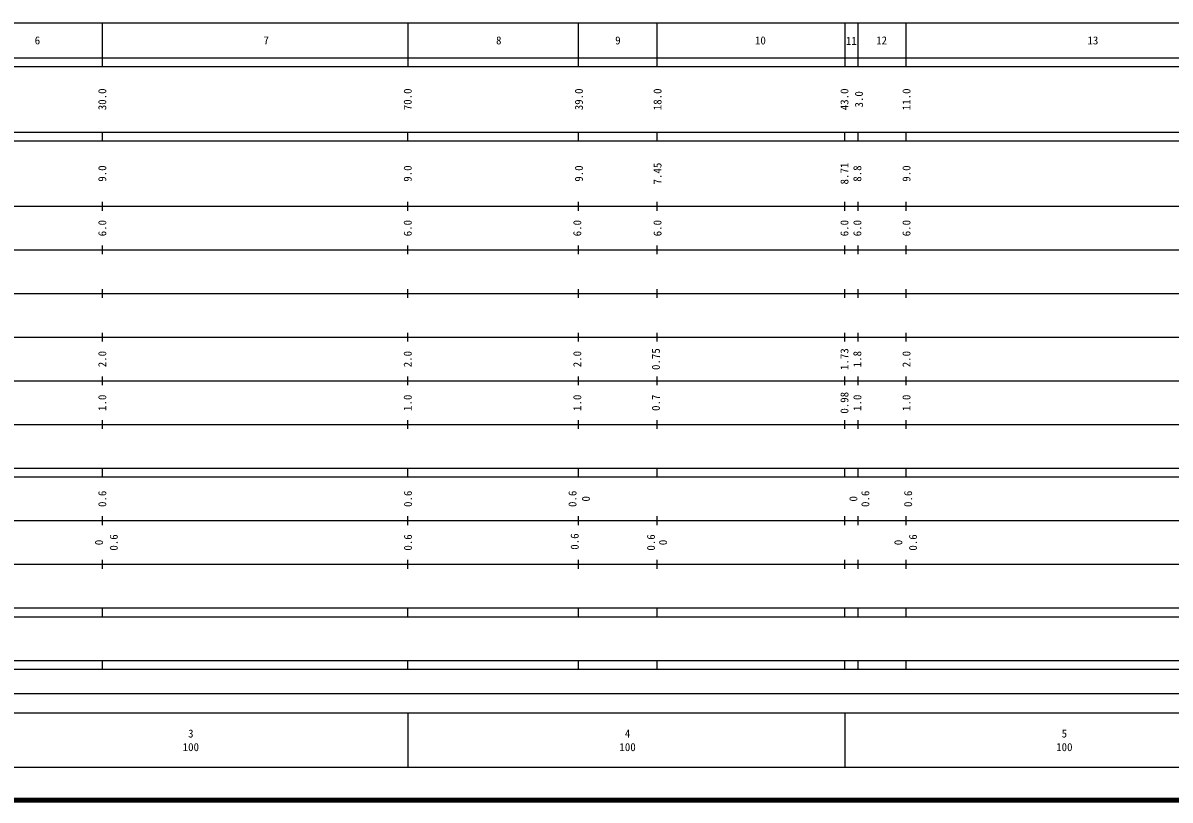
# Model space of a CAD drawing. Units: millimetres on the paper, enlarged 1000 times. Extents: x 40000 to 680000, y 20000 to 380000.
# Drawn here: x 279847 to 542493, y 20000 to 198000 of the extents above; entities that cross this region are included whole.
import ezdxf
from ezdxf.enums import TextEntityAlignment as Align

# ---------------------------------------------------------------- set-up
doc = ezdxf.new("R2010")
doc.units = ezdxf.units.MM
doc.header["$LTSCALE"] = 1000
doc.layers.add('M-TTL', color=2, linetype='Continuous', lineweight=140)
doc.layers.add('M-TTL-BAND', color=7, linetype='Continuous', lineweight=25)
doc.styles.add('ＭＳ ゴシック', font='')
doc.styles.get('ＭＳ ゴシック').set_extended_font_data('MS Gothic')

msp = doc.modelspace()

# ---------------------------------------------------------------- linework, layer by layer
at = {"layer": 'M-TTL'}
msp.add_line((40000, 20000), (680000, 20000), dxfattribs=at)
at = {"layer": 'M-TTL-BAND'}
for p, q in [((68000, 198000), (579000, 198000)), ((298000, 198000), (298000, 188000)), ((368000, 198000), (368000, 188000)), ((407000, 198000), (407000, 188000)), ((425000, 198000), (425000, 188000)), ((468000, 198000), (468000, 188000)), ((471000, 198000), (471000, 188000)), ((482000, 198000), (482000, 188000)), ((40000, 190000), (579000, 190000)), ((40000, 188000), (579000, 188000)), ((40000, 173000), (579000, 173000)), ((40000, 171000), (579000, 171000)), ((298000, 173000), (298000, 171000)), ((368000, 171000), (368000, 173000)), ((407000, 173000), (407000, 171000)), ((425000, 173000), (425000, 171000)), ((468000, 171000), (468000, 173000)), ((471000, 173000), (471000, 171000)), ((482000, 173000), (482000, 171000)), ((40000, 156000), (579000, 156000)), ((298000, 157000), (298000, 155000)), ((368000, 155000), (368000, 157000)), ((407000, 157000), (407000, 155000)), ((425000, 157000), (425000, 155000)), ((468000, 155000), (468000, 157000)), ((471000, 157000), (471000, 155000)), ((482000, 157000), (482000, 155000)), ((46000, 146000), (579000, 146000)), ((298000, 147000), (298000, 145000)), ((368000, 145000), (368000, 147000)), ((407000, 147000), (407000, 145000)), ((425000, 147000), (425000, 145000)), ((468000, 145000), (468000, 147000)), ((471000, 147000), (471000, 145000)), ((482000, 147000), (482000, 145000)), ((298000, 137000), (298000, 135000)), ((368000, 135000), (368000, 137000)), ((407000, 137000), (407000, 135000)), ((425000, 137000), (425000, 135000)), ((468000, 135000), (468000, 137000)), ((471000, 137000), (471000, 135000)), ((482000, 137000), (482000, 135000)), ((52000, 136000), (579000, 136000)), ((298000, 127000), (298000, 125000)), ((368000, 125000), (368000, 127000)), ((407000, 127000), (407000, 125000)), ((425000, 127000), (425000, 125000)), ((468000, 125000), (468000, 127000)), ((471000, 127000), (471000, 125000)), ((482000, 127000), (482000, 125000)), ((46000, 126000), (579000, 126000)), ((52000, 116000), (579000, 116000)), ((298000, 117000), (298000, 115000)), ((368000, 115000), (368000, 117000)), ((407000, 117000), (407000, 115000)), ((425000, 117000), (425000, 115000)), ((468000, 115000), (468000, 117000)), ((471000, 117000), (471000, 115000)), ((482000, 117000), (482000, 115000)), ((46000, 106000), (579000, 106000)), ((298000, 107000), (298000, 105000)), ((368000, 105000), (368000, 107000)), ((407000, 107000), (407000, 105000)), ((425000, 107000), (425000, 105000)), ((468000, 105000), (468000, 107000)), ((471000, 107000), (471000, 105000)), ((482000, 107000), (482000, 105000)), ((40000, 96000), (579000, 96000)), ((298000, 96000), (298000, 94000)), ((368000, 94000), (368000, 96000)), ((407000, 96000), (407000, 94000)), ((425000, 96000), (425000, 94000)), ((468000, 94000), (468000, 96000)), ((471000, 96000), (471000, 94000)), ((482000, 96000), (482000, 94000)), ((40000, 94000), (579000, 94000)), ((298000, 85000), (298000, 83000)), ((368000, 83000), (368000, 85000)), ((407000, 85000), (407000, 83000)), ((425000, 85000), (425000, 83000)), ((468000, 83000), (468000, 85000)), ((471000, 85000), (471000, 83000)), ((482000, 85000), (482000, 83000)), ((49000, 84000), (579000, 84000)), ((40000, 74000), (579000, 74000)), ((298000, 75000), (298000, 73000)), ((368000, 73000), (368000, 75000)), ((407000, 75000), (407000, 73000)), ((425000, 75000), (425000, 73000)), ((468000, 73000), (468000, 75000)), ((471000, 75000), (471000, 73000)), ((482000, 75000), (482000, 73000)), ((40000, 64000), (579000, 64000)), ((298000, 64000), (298000, 62000)), ((368000, 62000), (368000, 64000)), ((407000, 64000), (407000, 62000)), ((425000, 64000), (425000, 62000)), ((468000, 62000), (468000, 64000)), ((471000, 64000), (471000, 62000)), ((482000, 64000), (482000, 62000)), ((40000, 62000), (579000, 62000)), ((40000, 52000), (579000, 52000)), ((40000, 50000), (579000, 50000)), ((298000, 52000), (298000, 50000)), ((368000, 50000), (368000, 52000)), ((407000, 52000), (407000, 50000)), ((425000, 52000), (425000, 50000)), ((468000, 50000), (468000, 52000)), ((471000, 52000), (471000, 50000)), ((482000, 52000), (482000, 50000)), ((70805, 44406), (565903, 44406)), ((40000, 40000), (579000, 40000)), ((368000, 40000), (368000, 27500)), ((468000, 40000), (468000, 27500)), ((68000, 27500), (579000, 27500))]:
    msp.add_line(p, q, dxfattribs=at)

# ---------------------------------------------------------------- texts
at = {"layer": 'M-TTL-BAND', "style": 'ＭＳ ゴシック'}
for s, p in [('6', (283167, 194000)), ('7', (335549, 194000)), ('8', (388788, 194000)), ('9', (416072, 194000)), ('10', (448698, 194000)), ('11', (469498, 193893)), ('12', (476449, 194000)), ('13', (524826, 194000)), ('3', (318288, 35238)), ('4', (418288, 35238)), ('5', (518288, 35238)), ('100', (318288, 32131)), ('100', (418288, 32131)), ('100', (518288, 32131))]:
    msp.add_text(s, height=1833, dxfattribs=at).set_placement(p, align=Align.MIDDLE_CENTER)
for s, p in [('30.0', (298005, 180500)), ('70.0', (367934, 180500)), ('39.0', (407134, 180500)), ('18.0', (425135, 180500)), ('43.0', (467934, 180500)), ('3.0', (471261, 180500)), ('11.0', (482137, 180500)), ('7.45', (425135, 163500)), ('8.71', (467934, 163500)), ('9.0', (298005, 163500)), ('9.0', (367934, 163500)), ('9.0', (407134, 163500)), ('8.8', (470886, 163500)), ('9.0', (482137, 163500)), ('6.0', (298005, 151000)), ('6.0', (367934, 151000)), ('6.0', (406759, 151000)), ('6.0', (425135, 151000)), ('6.0', (467934, 151000)), ('6.0', (470886, 151000)), ('6.0', (482137, 151000)), ('2.0', (298005, 121000)), ('2.0', (367934, 121000)), ('2.0', (406759, 121000)), ('0.75', (424760, 121000)), ('1.73', (467934, 121000)), ('1.8', (470886, 121000)), ('2.0', (482137, 121000)), ('0.98', (467934, 111000)), ('1.0', (298005, 111000)), ('1.0', (367934, 111000)), ('1.0', (406759, 111000)), ('0.7', (424760, 111000)), ('1.0', (470886, 111000)), ('1.0', (482137, 111000)), ('0.6', (298005, 89000)), ('0.6', (368000, 89000)), ('0.6', (405665, 89000)), ('0', (408734, 89000)), ('0', (469972, 89000)), ('0.6', (472716, 89000)), ('0.6', (482512, 89000)), ('0', (297255, 79000)), ('0.6', (300630, 79000)), ('0.6', (368000, 79000)), ('0.6', (406162, 79207)), ('0.6', (423649, 79000)), ('0', (426393, 79000)), ('0', (480262, 79000)), ('0.6', (483637, 79000))]:
    msp.add_text(s, height=1833, rotation=90, dxfattribs=at).set_placement(p, align=Align.MIDDLE_CENTER)

doc.saveas('drawing.dxf')
